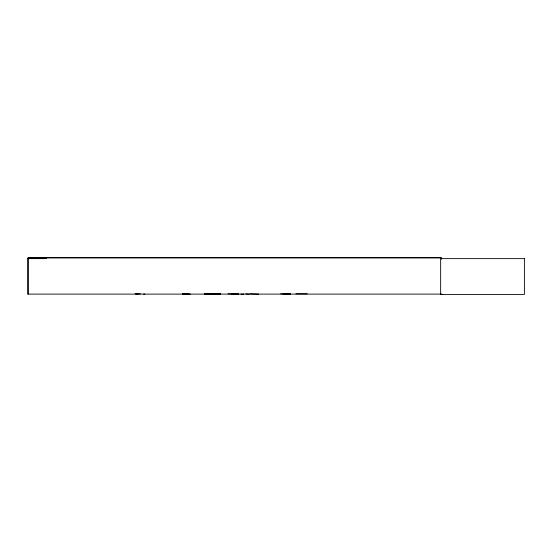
<?xml version="1.0" encoding="UTF-8"?>
<svg xmlns="http://www.w3.org/2000/svg" width="552" height="552" viewBox="0 0 552 552"><rect width="100%" height="100%" fill="white"/><g stroke="black" fill="none" stroke-linecap="round" stroke-linejoin="round"><path stroke-width="0.83" d="M240.92 294.099L243.742 294.071M206.255 294.112L206.648 294.112M207.621 294.099L208.145 293.981M208.014 294.099L208.249 294.112M215.818 293.981L216.315 294.112M216.874 294.106L217.64 294.092M217.385 293.981L217.895 294.099M228.017 293.809L238.823 294.085L231.502 294.099M218.516 294.009L218.944 294.016M219.889 294.085L220.469 294.092M218.192 294.016L218.62 294.009M218.626 294.106L218.716 294.092M136.075 294.099L136.441 294.071M137.917 294.037L137.469 294.071M440.648 257.963L27.6 257.963L27.6 294.112L441.959 294.112M27.6 258.633L46.534 258.633M182.319 293.968L189.025 293.961M204.337 293.968L220.372 293.947M283.804 293.961L290.511 293.968M144.921 294.099L143.541 294.071M182.326 294.092L190.523 294.099M204.343 294.092L220.51 294.085M248.745 294.099L245.861 293.809M258.681 294.099L249.656 293.809M290.504 294.092L280.651 293.809M307.291 293.809L295.844 293.809M441.621 259.288L441.621 257.591L28.573 257.591L28.573 294.112M140.484 293.809L135.123 293.809M232.447 293.947L232.827 294.085L232.447 293.947M524.4 258.633L440.648 258.633L440.648 294.409L524.4 294.409L524.4 258.633"/></g></svg>
